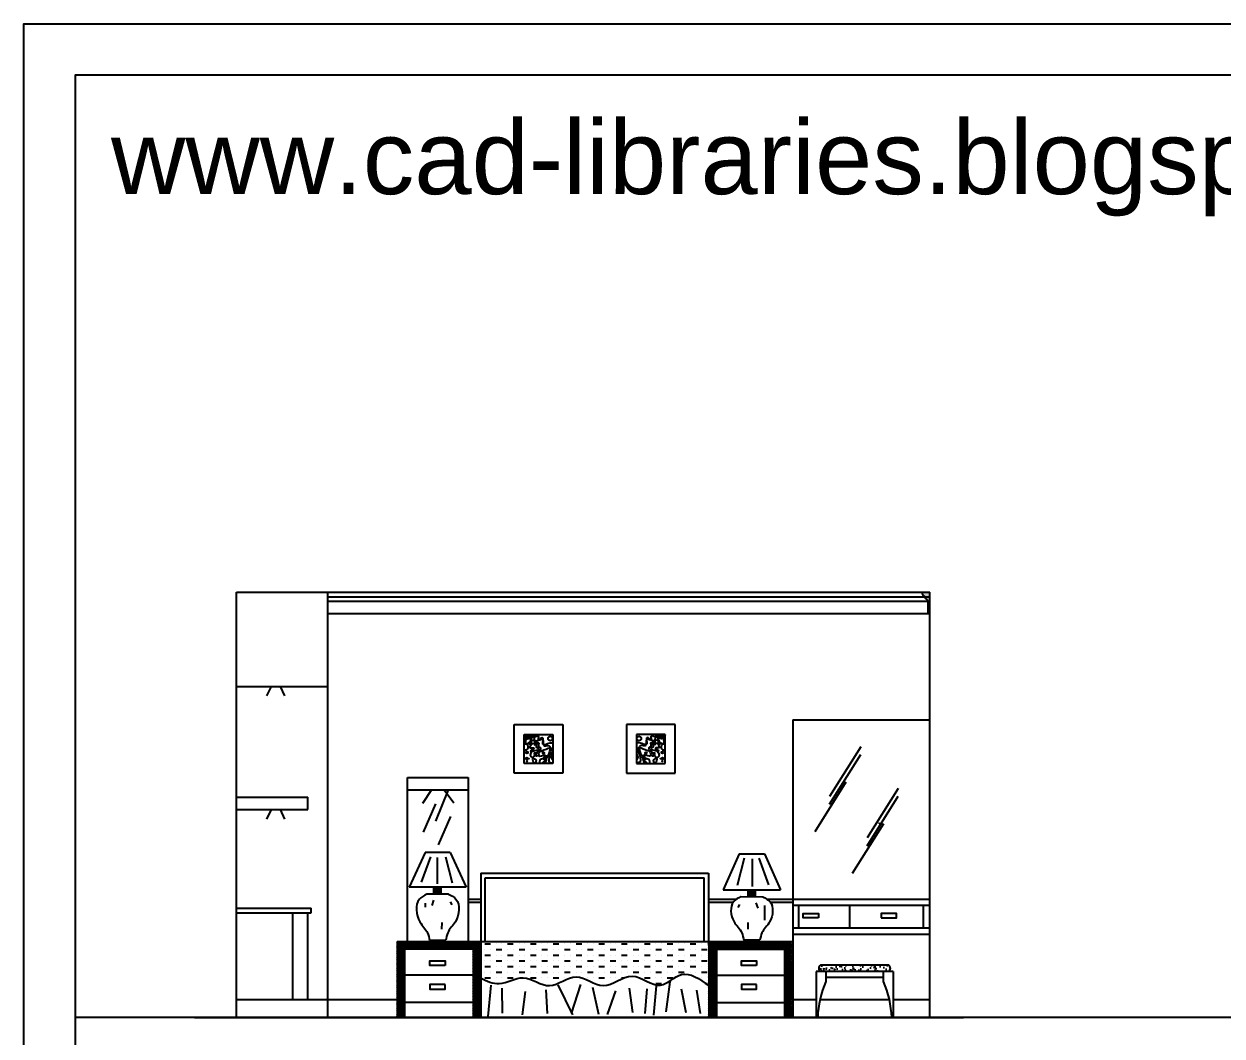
# Model space of a CAD drawing. Header units: inches. Extents: x 11.2 to 54.2, y 16.2 to 41.
# Drawn here: x 33.16 to 41.04, y 34.35 to 41.01 of the extents above; entities that cross this region are included whole.
import ezdxf

# ---------------------------------------------------------------- set-up
doc = ezdxf.new("R2010")
doc.units = ezdxf.units.IN
doc.header["$MEASUREMENT"] = 0
for name, color, linetype in [('02', 2, 'Continuous'), ('1', 1, 'Continuous'), ('4', 4, 'Continuous'), ('8', 8, 'Continuous'), ('kadrbm', 4, 'Continuous')]:
    doc.layers.add(name, color=color, linetype=linetype)
doc.styles.add('bmmm', font='swissel.ttf')

# ---------------------------------------------------------------- blocks, each defined once
blk = doc.blocks.new('kadrbm')
at = {"layer": 'kadrbm', "color": 4}
blk.add_lwpolyline([(0, 0), (0, 24.7972), (21, 24.7972), (21, 0), (0, 0)], close=True, dxfattribs=at)
blk.add_lwpolyline([(20.6631, 0.3257), (20.6631, 24.4603), (0.3369, 24.4603), (0.3369, 0.3257), (20.6631, 0.3257)], dxfattribs=at)
at = {"layer": 'kadrbm', "color": 211, "true_color": 0xf674fb, "style": 'bmmm'}
blk.add_text('www.cad-libraries.blogspot.com', height=0.485134, dxfattribs=at).set_placement((0.5726, 23.6772))

msp = doc.modelspace()

# ---------------------------------------------------------------- hatches: boundary and pattern name
at = {"layer": '1'}
h = msp.add_hatch(dxfattribs=at)
h.set_pattern_fill('AR-CONC', color=256, scale=0.01, style=0)
h.set_pattern_definition([(50, (57.3888, 57.40018), (0.07172602, -0.00627521), [0.0075, -0.0825]), (355, (57.3888, 57.40018), (-0.01387513, 0.07521921), [0.006, -0.066]), (100.4514, (57.39478, 57.39966), (0.05785094, 0.06894395), [0.00637402, -0.07011421]), (46.1842, (57.3888, 57.42018), (0.1067241, -0.0165519), [0.01125, -0.12375]), (96.6356, (57.3977, 57.4188), (0.09346627, 0.0974118), [0.00956103, -0.1051713]), (351.1842, (57.3888, 57.42018), (0.0934662, 0.09741186), [0.009, -0.099]), (21, (57.3988, 57.41518), (0.0596907, -0.04026189), [0.0075, -0.0825]), (326, (57.3988, 57.41518), (0.02433153, 0.072515), [0.006, -0.066]), (71.4514, (57.403776, 57.411826), (0.08402226, 0.03225305), [0.00637402, -0.07011421]), (37.5, (57.388802, 57.40018), (0.001215986, 0.033289385), [0, -0.0652, 0, -0.067, 0, -0.06625]), (7.5, (57.388802, 57.40018), (0.026306954, 0.03944117), [0, -0.0382, 0, -0.0637, 0, -0.02525]), (327.5, (57.366502, 57.40018), (0.053382244, -0.002255487), [0, -0.025, 0, -0.078, 0, -0.1035]), (317.5, (57.3565, 57.40018), (0.05831862, 0.0100105), [0, -0.0325, 0, -0.0518, 0, -0.0735])])
h.paths.add_polyline_path([(38.8443, 34.7714, 0.548605), (38.8443, 34.8114), (38.3943, 34.8114, 0.530891), (38.3943, 34.7714)])
at = {"layer": '8'}
h = msp.add_hatch(color=256, dxfattribs=at)
edge = h.paths.add_edge_path()
edge.add_spline(control_points=[(39.0818, 37.2371), (39.0807, 37.2394), (39.0755, 37.2431), (39.063, 37.2485), (39.0644, 37.2593), (39.0661, 37.2671)], knot_values=[3.852039, 3.852039, 3.852039, 3.852039, 11.895458, 21.660739, 41.700058, 41.700058, 41.700058, 41.700058], degree=3, periodic=0)
edge.add_line((39.0661, 37.2671), (39.1138, 37.2671))
edge.add_line((39.1138, 37.2671), (39.1138, 37.2071))
edge.add_line((39.1138, 37.2071), (39.101, 37.2071))
edge.add_spline(control_points=[(39.101, 37.2071), (39.1008, 37.2085), (39.0991, 37.2134), (39.0942, 37.2198), (39.0816, 37.2246), (39.0832, 37.2341), (39.0819, 37.237), (39.0818, 37.2371)], knot_values=[41.700058, 41.700058, 41.700058, 41.700058, 45.388191, 54.076895, 68.263249, 77.975152, 78.232578, 78.232578, 78.232578, 78.232578], degree=3, periodic=0)
h.paths.add_polyline_path([(39.101, 37.2071), (39.1138, 37.2071), (39.1138, 37.1271), (39.101, 37.1271)])
h = msp.add_hatch(dxfattribs=at)
h.set_pattern_fill('NET3', color=256, scale=0.15, style=0)
h.set_pattern_definition([(0, (75.510301, -0.73033), (0, 0.01875), []), (60, (75.510301, -0.73033), (-0.016237976, 0.009375), []), (120, (75.510301, -0.73033), (-0.016237976, -0.009375), [])])
h.paths.add_polyline_path([(36.1101, 34.9171), (36.1101, 34.4671), (36.1601, 34.4671), (36.1601, 34.9671), (35.6101, 34.9671), (35.6101, 34.4671), (35.6601, 34.4671), (35.6601, 34.9171)])
h.paths.add_polyline_path([(38.1601, 34.9171), (38.1601, 34.4671), (38.2101, 34.4671), (38.2101, 34.9671), (37.6601, 34.9671), (37.6601, 34.4671), (37.7101, 34.4671), (37.7101, 34.9171)])

# ---------------------------------------------------------------- linework, layer by layer
at = {"layer": '02'}
for p, q in [((34.5538, 34.4671), (34.5538, 37.2671)), ((34.5538, 37.2671), (39.1138, 37.2671)), ((39.101, 37.2071), (39.101, 37.1271)), ((39.1138, 34.4671), (39.1138, 37.2671)), ((34.7808, 36.6471), (34.7519, 36.5837)), ((34.8415, 36.6471), (34.8703, 36.5837)), ((36.4452, 36.1404), (36.4452, 36.3299)), ((36.4452, 36.3299), (36.6352, 36.3299)), ((36.6352, 36.3299), (36.6352, 36.1404)), ((37.3741, 36.3299), (37.1841, 36.3299)), ((37.1841, 36.3299), (37.1841, 36.1404)), ((37.3741, 36.1404), (37.3741, 36.3299)), ((36.6352, 36.1404), (36.4452, 36.1404)), ((37.1841, 36.1404), (37.3741, 36.1404)), ((35.8371, 35.9671), (35.7774, 35.8758)), ((35.9207, 35.9671), (35.9824, 35.8798)), ((34.7808, 35.8371), (34.7519, 35.7737)), ((34.8415, 35.8371), (34.8703, 35.7737)), ((35.8302, 35.5258), (35.7681, 35.359)), ((35.8744, 35.5216), (35.8744, 35.3474)), ((35.9281, 35.5258), (35.9723, 35.3548)), ((37.8922, 35.5172), (37.848, 35.3375)), ((37.9459, 35.513), (37.9459, 35.3302)), ((37.9901, 35.5172), (38.0522, 35.3417)), ((35.9007, 35.317), (35.8527, 35.317)), ((35.8502, 35.2402), (35.8376, 35.2044)), ((35.9007, 35.309), (35.8527, 35.309)), ((35.9007, 35.296), (35.8527, 35.2958)), ((35.9007, 35.288), (35.8527, 35.2878)), ((36.0792, 35.2471), (36.1601, 35.2471)), ((37.6591, 35.2471), (37.8437, 35.2471)), ((37.9196, 35.2998), (37.9676, 35.2998)), ((37.9196, 35.2918), (37.9676, 35.2918)), ((37.9196, 35.2787), (37.9676, 35.2785)), ((37.9196, 35.2707), (37.9676, 35.2705)), ((38.0424, 35.2471), (39.1138, 35.2471)), ((34.9238, 34.5871), (34.9238, 35.1571)), ((35.7944, 35.2212), (35.7944, 35.1939)), ((35.9586, 35.2297), (35.9691, 35.2097)), ((36.0792, 35.2271), (36.1601, 35.2271)), ((37.6591, 35.2271), (37.8217, 35.2271)), ((37.8617, 35.2124), (37.8512, 35.1924)), ((37.9701, 35.2229), (37.9827, 35.1871)), ((38.0259, 35.204), (38.0259, 35.1075)), ((38.065, 35.2271), (38.2138, 35.2271)), ((35.9039, 35.0927), (35.9028, 35.0496)), ((37.9164, 35.0927), (37.9175, 35.0496)), ((35.6601, 34.4671), (35.6601, 34.9171)), ((36.1101, 34.9171), (35.6601, 34.9171)), ((36.1101, 34.9171), (36.1101, 34.4671)), ((36.187, 34.9531), (36.2245, 34.9531)), ((36.187, 34.9156), (36.187, 34.9156)), ((36.2245, 34.9156), (36.2245, 34.9156)), ((36.262, 34.9531), (36.262, 34.9531)), ((36.262, 34.9156), (36.2995, 34.9156)), ((36.2995, 34.9531), (36.2995, 34.9531)), ((36.337, 34.9531), (36.3745, 34.9531)), ((36.337, 34.9156), (36.337, 34.9156)), ((36.3745, 34.9156), (36.3745, 34.9156)), ((36.412, 34.9531), (36.412, 34.9531)), ((36.412, 34.9156), (36.4495, 34.9156)), ((36.4495, 34.9531), (36.4495, 34.9531)), ((36.487, 34.9531), (36.5245, 34.9531)), ((36.487, 34.9156), (36.487, 34.9156)), ((36.5245, 34.9156), (36.5245, 34.9156)), ((36.562, 34.9531), (36.562, 34.9531)), ((36.562, 34.9156), (36.5995, 34.9156)), ((36.5995, 34.9531), (36.5995, 34.9531)), ((36.637, 34.9531), (36.6745, 34.9531)), ((36.637, 34.9156), (36.637, 34.9156)), ((36.6745, 34.9156), (36.6745, 34.9156)), ((36.712, 34.9531), (36.712, 34.9531)), ((36.712, 34.9156), (36.7495, 34.9156)), ((36.7495, 34.9531), (36.7495, 34.9531)), ((36.787, 34.9531), (36.8245, 34.9531)), ((36.787, 34.9156), (36.787, 34.9156)), ((36.8245, 34.9156), (36.8245, 34.9156)), ((36.862, 34.9531), (36.862, 34.9531)), ((36.862, 34.9156), (36.8995, 34.9156)), ((36.8995, 34.9531), (36.8995, 34.9531)), ((36.937, 34.9531), (36.9745, 34.9531)), ((36.937, 34.9156), (36.937, 34.9156)), ((36.9745, 34.9156), (36.9745, 34.9156)), ((37.012, 34.9531), (37.012, 34.9531)), ((37.012, 34.9156), (37.0495, 34.9156)), ((37.0495, 34.9531), (37.0495, 34.9531)), ((37.087, 34.9531), (37.1245, 34.9531)), ((37.087, 34.9156), (37.087, 34.9156)), ((37.1245, 34.9156), (37.1245, 34.9156)), ((37.162, 34.9531), (37.162, 34.9531)), ((37.162, 34.9156), (37.1995, 34.9156)), ((37.1995, 34.9531), (37.1995, 34.9531)), ((37.237, 34.9531), (37.2745, 34.9531)), ((37.237, 34.9156), (37.237, 34.9156)), ((37.2745, 34.9156), (37.2745, 34.9156)), ((37.312, 34.9531), (37.312, 34.9531)), ((37.312, 34.9156), (37.3495, 34.9156)), ((37.3495, 34.9531), (37.3495, 34.9531)), ((37.387, 34.9531), (37.4245, 34.9531)), ((37.387, 34.9156), (37.387, 34.9156)), ((37.4245, 34.9156), (37.4245, 34.9156)), ((37.462, 34.9531), (37.462, 34.9531)), ((37.462, 34.9156), (37.4995, 34.9156)), ((37.4995, 34.9531), (37.4995, 34.9531)), ((37.537, 34.9531), (37.5745, 34.9531)), ((37.537, 34.9156), (37.537, 34.9156)), ((37.5745, 34.9156), (37.5745, 34.9156)), ((37.612, 34.9531), (37.612, 34.9531)), ((37.612, 34.9156), (37.6495, 34.9156)), ((37.6495, 34.9531), (37.6495, 34.9531)), ((37.7101, 34.9171), (37.7101, 34.4671)), ((37.7101, 34.9171), (38.1601, 34.9171)), ((38.1601, 34.4671), (38.1601, 34.9171)), ((36.187, 34.8781), (36.2245, 34.8781)), ((36.187, 34.8406), (36.187, 34.8406)), ((36.2245, 34.8406), (36.2245, 34.8406)), ((36.262, 34.8781), (36.262, 34.8781)), ((36.262, 34.8406), (36.2995, 34.8406)), ((36.2995, 34.8781), (36.2995, 34.8781)), ((36.337, 34.8781), (36.3745, 34.8781)), ((36.337, 34.8406), (36.337, 34.8406)), ((36.3745, 34.8406), (36.3745, 34.8406)), ((36.412, 34.8781), (36.412, 34.8781)), ((36.412, 34.8406), (36.4495, 34.8406)), ((36.4495, 34.8781), (36.4495, 34.8781)), ((36.487, 34.8781), (36.5245, 34.8781)), ((36.487, 34.8406), (36.487, 34.8406)), ((36.5245, 34.8406), (36.5245, 34.8406)), ((36.562, 34.8781), (36.562, 34.8781)), ((36.562, 34.8406), (36.5995, 34.8406)), ((36.5995, 34.8781), (36.5995, 34.8781)), ((36.637, 34.8781), (36.6745, 34.8781)), ((36.637, 34.8406), (36.637, 34.8406)), ((36.6745, 34.8406), (36.6745, 34.8406)), ((36.712, 34.8781), (36.712, 34.8781)), ((36.712, 34.8406), (36.7495, 34.8406)), ((36.7495, 34.8781), (36.7495, 34.8781)), ((36.787, 34.8781), (36.8245, 34.8781)), ((36.787, 34.8406), (36.787, 34.8406)), ((36.8245, 34.8406), (36.8245, 34.8406)), ((36.862, 34.8781), (36.862, 34.8781)), ((36.862, 34.8406), (36.8995, 34.8406)), ((36.8995, 34.8781), (36.8995, 34.8781)), ((36.937, 34.8781), (36.9745, 34.8781)), ((36.937, 34.8406), (36.937, 34.8406)), ((36.9745, 34.8406), (36.9745, 34.8406)), ((37.012, 34.8781), (37.012, 34.8781)), ((37.012, 34.8406), (37.0495, 34.8406)), ((37.0495, 34.8781), (37.0495, 34.8781)), ((37.087, 34.8781), (37.1245, 34.8781)), ((37.087, 34.8406), (37.087, 34.8406)), ((37.1245, 34.8406), (37.1245, 34.8406)), ((37.162, 34.8781), (37.162, 34.8781)), ((37.162, 34.8406), (37.1995, 34.8406)), ((37.1995, 34.8781), (37.1995, 34.8781)), ((37.237, 34.8781), (37.2745, 34.8781)), ((37.237, 34.8406), (37.237, 34.8406)), ((37.2745, 34.8406), (37.2745, 34.8406)), ((37.312, 34.8781), (37.312, 34.8781)), ((37.312, 34.8406), (37.3495, 34.8406)), ((37.3495, 34.8781), (37.3495, 34.8781)), ((37.387, 34.8781), (37.4245, 34.8781)), ((37.387, 34.8406), (37.387, 34.8406)), ((37.4245, 34.8406), (37.4245, 34.8406)), ((37.462, 34.8781), (37.462, 34.8781)), ((37.462, 34.8406), (37.4995, 34.8406)), ((37.4995, 34.8781), (37.4995, 34.8781)), ((37.537, 34.8781), (37.5745, 34.8781)), ((37.537, 34.8406), (37.537, 34.8406)), ((37.5745, 34.8406), (37.5745, 34.8406)), ((37.612, 34.8781), (37.612, 34.8781)), ((37.612, 34.8406), (37.6495, 34.8406)), ((37.6495, 34.8781), (37.6495, 34.8781)), ((36.187, 34.8031), (36.2245, 34.8031)), ((36.187, 34.7656), (36.187, 34.7656)), ((36.2245, 34.7656), (36.2245, 34.7656)), ((36.262, 34.8031), (36.262, 34.8031)), ((36.262, 34.7656), (36.2995, 34.7656)), ((36.2995, 34.8031), (36.2995, 34.8031)), ((36.337, 34.8031), (36.3745, 34.8031)), ((36.337, 34.7656), (36.337, 34.7656)), ((36.3745, 34.7656), (36.3745, 34.7656)), ((36.412, 34.8031), (36.412, 34.8031)), ((36.412, 34.7656), (36.4495, 34.7656)), ((36.4495, 34.8031), (36.4495, 34.8031)), ((36.487, 34.8031), (36.5245, 34.8031)), ((36.487, 34.7656), (36.487, 34.7656)), ((36.5245, 34.7656), (36.5245, 34.7656)), ((36.562, 34.8031), (36.562, 34.8031)), ((36.562, 34.7656), (36.5995, 34.7656)), ((36.5995, 34.8031), (36.5995, 34.8031)), ((36.637, 34.8031), (36.6745, 34.8031)), ((36.637, 34.7656), (36.637, 34.7656)), ((36.6745, 34.7656), (36.6745, 34.7656)), ((36.712, 34.8031), (36.712, 34.8031)), ((36.712, 34.7656), (36.7495, 34.7656)), ((36.7495, 34.8031), (36.7495, 34.8031)), ((36.787, 34.8031), (36.8245, 34.8031)), ((36.787, 34.7656), (36.787, 34.7656)), ((36.8245, 34.7656), (36.8245, 34.7656)), ((36.862, 34.8031), (36.862, 34.8031)), ((36.862, 34.7656), (36.8995, 34.7656)), ((36.8995, 34.8031), (36.8995, 34.8031)), ((36.937, 34.8031), (36.9745, 34.8031)), ((36.937, 34.7656), (36.937, 34.7656)), ((36.9745, 34.7656), (36.9745, 34.7656)), ((37.012, 34.8031), (37.012, 34.8031)), ((37.012, 34.7656), (37.0495, 34.7656)), ((37.0495, 34.8031), (37.0495, 34.8031)), ((37.087, 34.8031), (37.1245, 34.8031)), ((37.087, 34.7656), (37.087, 34.7656)), ((37.1245, 34.7656), (37.1245, 34.7656)), ((37.162, 34.8031), (37.162, 34.8031)), ((37.162, 34.7656), (37.1995, 34.7656)), ((37.1995, 34.8031), (37.1995, 34.8031)), ((37.237, 34.8031), (37.2745, 34.8031)), ((37.237, 34.7656), (37.237, 34.7656)), ((37.2745, 34.7656), (37.2745, 34.7656)), ((37.312, 34.8031), (37.312, 34.8031)), ((37.312, 34.7656), (37.3495, 34.7656)), ((37.3495, 34.8031), (37.3495, 34.8031)), ((37.387, 34.8031), (37.4245, 34.8031)), ((37.387, 34.7656), (37.387, 34.7656)), ((37.4245, 34.7656), (37.4245, 34.7656)), ((37.462, 34.8031), (37.462, 34.8031)), ((37.462, 34.7656), (37.4995, 34.7656)), ((37.4995, 34.8031), (37.4995, 34.8031)), ((37.537, 34.8031), (37.5745, 34.8031)), ((37.537, 34.7656), (37.537, 34.7656)), ((37.5745, 34.7656), (37.5745, 34.7656)), ((37.612, 34.8031), (37.612, 34.8031)), ((37.612, 34.7656), (37.6495, 34.7656)), ((37.6495, 34.8031), (37.6495, 34.8031)), ((36.1101, 34.7471), (35.6601, 34.7471)), ((36.187, 34.7281), (36.2245, 34.7281)), ((36.2258, 34.6801), (36.2075, 34.4752)), ((36.262, 34.7281), (36.262, 34.7281)), ((36.2995, 34.7281), (36.2995, 34.7281)), ((36.337, 34.7281), (36.3745, 34.7281)), ((36.412, 34.7281), (36.412, 34.7281)), ((36.4495, 34.7281), (36.4495, 34.7281)), ((36.487, 34.7281), (36.5245, 34.7281)), ((36.562, 34.7281), (36.562, 34.7281)), ((36.5995, 34.7281), (36.5995, 34.7281)), ((36.637, 34.7281), (36.6745, 34.7281)), ((36.6683, 34.6821), (36.7638, 34.4853)), ((36.712, 34.7281), (36.712, 34.7281)), ((36.7495, 34.7281), (36.7495, 34.7281)), ((36.8165, 34.6841), (36.7556, 34.4934)), ((36.862, 34.7281), (36.862, 34.7281)), ((36.8995, 34.7281), (36.8995, 34.7281)), ((36.937, 34.7281), (36.9745, 34.7281)), ((37.012, 34.7281), (37.012, 34.7281)), ((37.0495, 34.7281), (37.0495, 34.7281)), ((37.087, 34.7281), (37.1014, 34.7281)), ((37.237, 34.7281), (37.2745, 34.7281)), ((37.312, 34.7281), (37.312, 34.7281)), ((37.312, 34.6906), (37.3495, 34.6906)), ((37.3495, 34.7281), (37.3495, 34.7281)), ((37.4032, 34.7024), (37.3789, 34.5056)), ((37.387, 34.7281), (37.4245, 34.7281)), ((37.612, 34.7281), (37.612, 34.7281)), ((37.6419, 34.6906), (37.6495, 34.6906)), ((37.6495, 34.7281), (37.6495, 34.7281)), ((37.7101, 34.7471), (38.1601, 34.7471)), ((36.2989, 34.6598), (36.3009, 34.4955)), ((36.4532, 34.6395), (36.4329, 34.4853)), ((36.5892, 34.6496), (36.5973, 34.4934)), ((36.8957, 34.6679), (36.9343, 34.4894)), ((37.0459, 34.6435), (36.9911, 34.4873)), ((37.1373, 34.6598), (37.1596, 34.5015)), ((37.253, 34.6557), (37.2388, 34.4934)), ((37.3133, 34.6755), (37.2971, 34.4827)), ((37.4783, 34.6557), (37.5088, 34.5015)), ((37.5798, 34.6476), (37.6042, 34.4934)), ((34.2781, 34.4671), (39.3364, 34.4671))]:
    msp.add_line(p, q, dxfattribs=at)
msp.add_lwpolyline([(38.7824, 35.7438, 1), (38.7782, 35.7438)], format="xyb", dxfattribs=at)
for points in [[(38.3821, 35.1232), (38.2821, 35.1232), (38.2821, 35.1532), (38.3821, 35.1532)], [(38.7955, 35.1232), (38.8955, 35.1232), (38.8955, 35.1532), (38.7955, 35.1532)], [(35.9252, 34.8096), (35.8252, 34.8096), (35.8252, 34.8396), (35.9252, 34.8396)], [(37.9752, 34.8096), (37.8752, 34.8096), (37.8752, 34.8396), (37.9752, 34.8396)], [(35.9252, 34.6846), (35.8252, 34.6846), (35.8252, 34.6546), (35.9252, 34.6546)], [(37.9752, 34.6846), (37.8752, 34.6846), (37.8752, 34.6546), (37.9752, 34.6546)]]:
    msp.add_lwpolyline(points, close=True, dxfattribs=at)
for centre, radius in [((36.4811, 36.2734), 0.00671), ((36.6178, 36.3038), 0.0145), ((37.2015, 36.3038), 0.0145), ((37.3382, 36.2734), 0.00671), ((36.4643, 36.2124), 0.00671), ((36.4632, 36.1727), 0.00526), ((36.5187, 36.205), 0.00526), ((36.5266, 36.1893), 0.00263), ((36.5309, 36.208), 0.00155), ((36.5724, 36.2083), 0.00589), ((36.5807, 36.1769), 0.00532), ((37.2386, 36.1769), 0.00532), ((37.2469, 36.2083), 0.00589), ((37.2883, 36.208), 0.00155), ((37.2927, 36.1893), 0.00263), ((37.3005, 36.205), 0.00526), ((37.355, 36.2124), 0.00671), ((37.356, 36.1727), 0.00526), ((36.4643, 36.1551), 0.00263), ((36.4756, 36.1706), 0.00155), ((37.3436, 36.1706), 0.00155), ((37.355, 36.1551), 0.00263)]:
    msp.add_circle(centre, radius, dxfattribs=at)
for centre, radius, start, end in [((36.4539, 36.2486), 0.0186, 242.05431, 117.94569), ((37.3653, 36.2486), 0.0186, 62.05431, 297.94569), ((36.6482, 36.1815), 0.024, 122.80985, 237.19015), ((37.171, 36.1815), 0.024, 302.80985, 57.19015), ((36.5666, 36.1495), 0.0202, 333.39164, 206.60836), ((37.2527, 36.1495), 0.0202, 333.39164, 206.60836)]:
    msp.add_arc(centre, radius, start, end, dxfattribs=at)
for points, knots in [([(39.0661, 37.2671), (39.0644, 37.2593), (39.063, 37.2485), (39.0755, 37.2431), (39.0837, 37.2373), (39.0816, 37.2246), (39.0942, 37.2198), (39.0991, 37.2134), (39.1008, 37.2085), (39.101, 37.2071)], [3.852039, 3.852039, 3.852039, 3.852039, 23.891358, 33.65664, 41.957485, 51.669387, 65.855742, 74.544445, 78.232578, 78.232578, 78.232578, 78.232578]), ([(36.4452, 36.3299), (36.4547, 36.3289), (36.4696, 36.3272), (36.444, 36.3196), (36.4749, 36.3244), (36.4523, 36.2889), (36.513, 36.3234), (36.4708, 36.2717), (36.5267, 36.3124), (36.502, 36.2429), (36.5566, 36.3009), (36.5079, 36.1779), (36.6738, 36.2962), (36.586, 36.1536), (36.6222, 36.1432), (36.6352, 36.1428)], [0, 0, 0, 0, 16.280715, 25.684268, 39.189113, 55.433844, 86.229791, 109.286605, 136.176087, 167.785543, 195.619096, 243.324653, 329.511929, 419.228211, 453.740465, 453.740465, 453.740465, 453.740465]), ([(36.4452, 36.3031), (36.4488, 36.3032), (36.4637, 36.3025), (36.4371, 36.2533), (36.5121, 36.2851), (36.468, 36.2357), (36.5352, 36.2522), (36.4518, 36.1846), (36.5338, 36.1711), (36.5229, 36.1491), (36.5159, 36.1404)], [39.647024, 39.647024, 39.647024, 39.647024, 48.838279, 79.378652, 116.670814, 143.24767, 167.197718, 219.70796, 269.20604, 297.36347, 297.36347, 297.36347, 297.36347]), ([(36.4456, 36.3292), (36.4478, 36.3226), (36.4541, 36.3041), (36.5025, 36.3207), (36.4788, 36.2501), (36.5479, 36.2956), (36.5103, 36.2363), (36.5768, 36.2603), (36.5148, 36.17), (36.6057, 36.2107), (36.5943, 36.1702), (36.582, 36.1404)], [0, 0, 0, 0, 18.819499, 52.903495, 89.763671, 125.722509, 155.844007, 180.691215, 236.543519, 276.832825, 339.461592, 339.461592, 339.461592, 339.461592]), ([(36.4728, 36.3299), (36.4719, 36.3268), (36.4669, 36.3095), (36.5201, 36.3352), (36.5029, 36.2671), (36.5856, 36.3257), (36.5627, 36.2449), (36.6319, 36.2749), (36.605, 36.181), (36.5741, 36.1492), (36.5623, 36.1404)], [36.964321, 36.964321, 36.964321, 36.964321, 45.354781, 82.707896, 110.025304, 163.715199, 204.691316, 230.545645, 310.953258, 357.102392, 357.102392, 357.102392, 357.102392]), ([(36.4893, 36.3299), (36.4892, 36.3231), (36.4909, 36.2985), (36.5527, 36.3407), (36.5289, 36.2813), (36.5819, 36.3328), (36.5481, 36.2358), (36.6117, 36.2829), (36.6325, 36.2741), (36.6352, 36.2722)], [63.32945, 63.32945, 63.32945, 63.32945, 80.431513, 127.379737, 148.452704, 178.341109, 219.404104, 278.986817, 289.09555, 289.09555, 289.09555, 289.09555]), ([(37.3741, 36.3299), (37.3646, 36.3289), (37.3497, 36.3272), (37.3752, 36.3196), (37.3443, 36.3244), (37.367, 36.2889), (37.3063, 36.3234), (37.3484, 36.2717), (37.2926, 36.3124), (37.3172, 36.2429), (37.2626, 36.3009), (37.3113, 36.1779), (37.1455, 36.2962), (37.2332, 36.1536), (37.1971, 36.1432), (37.1841, 36.1428)], [0, 0, 0, 0, 16.280715, 25.684268, 39.189113, 55.433844, 86.229791, 109.286605, 136.176087, 167.785543, 195.619096, 243.324653, 329.511929, 419.228211, 453.740465, 453.740465, 453.740465, 453.740465]), ([(37.3299, 36.3299), (37.33, 36.3231), (37.3284, 36.2985), (37.2665, 36.3407), (37.2903, 36.2813), (37.2374, 36.3328), (37.2711, 36.2358), (37.2076, 36.2829), (37.1867, 36.2741), (37.1841, 36.2722)], [63.32945, 63.32945, 63.32945, 63.32945, 80.431513, 127.379737, 148.452704, 178.341109, 219.404104, 278.986817, 289.09555, 289.09555, 289.09555, 289.09555]), ([(37.3465, 36.3299), (37.3474, 36.3268), (37.3523, 36.3095), (37.2991, 36.3352), (37.3164, 36.2671), (37.2336, 36.3257), (37.2566, 36.2449), (37.1874, 36.2749), (37.2142, 36.181), (37.2452, 36.1492), (37.257, 36.1404)], [36.964321, 36.964321, 36.964321, 36.964321, 45.354781, 82.707896, 110.025304, 163.715199, 204.691316, 230.545645, 310.953258, 357.102392, 357.102392, 357.102392, 357.102392]), ([(37.3737, 36.3292), (37.3714, 36.3226), (37.3651, 36.3041), (37.3168, 36.3207), (37.3405, 36.2501), (37.2714, 36.2956), (37.309, 36.2363), (37.2425, 36.2603), (37.3045, 36.17), (37.2136, 36.2107), (37.225, 36.1702), (37.2373, 36.1404)], [0, 0, 0, 0, 18.819499, 52.903495, 89.763671, 125.722509, 155.844007, 180.691215, 236.543519, 276.832825, 339.461592, 339.461592, 339.461592, 339.461592]), ([(37.3741, 36.3031), (37.3705, 36.3032), (37.3556, 36.3025), (37.3821, 36.2533), (37.3072, 36.2851), (37.3513, 36.2357), (37.2841, 36.2522), (37.3674, 36.1846), (37.2855, 36.1711), (37.2963, 36.1491), (37.3033, 36.1404)], [39.647024, 39.647024, 39.647024, 39.647024, 48.838279, 79.378652, 116.670814, 143.24767, 167.197718, 219.70796, 269.20604, 297.36347, 297.36347, 297.36347, 297.36347]), ([(36.5076, 36.2405), (36.5007, 36.2344), (36.4665, 36.2049), (36.5797, 36.2521), (36.4915, 36.1824), (36.5023, 36.1496), (36.512, 36.1404)], [0, 0, 0, 0, 27.677996, 78.243711, 142.573708, 180.158146, 180.158146, 180.158146, 180.158146]), ([(37.3116, 36.2405), (37.3185, 36.2344), (37.3528, 36.2049), (37.2396, 36.2521), (37.3278, 36.1824), (37.3169, 36.1496), (37.3073, 36.1404)], [0, 0, 0, 0, 27.677996, 78.243711, 142.573708, 180.158146, 180.158146, 180.158146, 180.158146])]:
    msp.add_open_spline(points, degree=3, knots=knots, dxfattribs=at)
for points in [[(36.4457, 36.263), (36.446, 36.2626), (36.4457, 36.2626), (36.4452, 36.2628)], [(37.3736, 36.263), (37.3733, 36.2626), (37.3735, 36.2626), (37.3741, 36.2628)], [(36.6271, 36.1404), (36.6299, 36.1423), (36.6326, 36.1442), (36.6352, 36.1462)], [(37.1921, 36.1404), (37.1893, 36.1423), (37.1866, 36.1442), (37.1841, 36.1462)]]:
    msp.add_open_spline(points, degree=3, dxfattribs=at)
msp.add_spline([(36.1601, 34.7279), (36.2808, 34.6908), (36.4386, 34.7288), (36.6135, 34.6775), (36.7884, 34.7364), (36.9652, 34.6775), (37.1572, 34.7402), (37.3436, 34.6813), (37.4804, 34.7497), (37.6603, 34.6773)], degree=3, dxfattribs=at)
at = {"layer": '1'}
for p, q in [((35.1538, 34.4671), (35.1538, 37.2671)), ((35.1538, 37.2371), (39.1138, 37.2371)), ((35.1538, 37.2071), (39.1138, 37.2071)), ((35.1538, 37.1271), (39.1138, 37.1271)), ((34.5538, 36.6471), (35.1538, 36.6471)), ((38.2138, 36.4271), (38.2138, 34.4665)), ((38.2138, 36.4271), (39.1138, 36.4271)), ((36.3802, 36.3954), (36.7002, 36.3954)), ((36.3802, 36.0754), (36.3802, 36.3954)), ((36.7002, 36.3954), (36.7002, 36.0754)), ((37.4391, 36.3954), (37.1191, 36.3954)), ((37.1191, 36.3954), (37.1191, 36.0754)), ((37.4391, 36.0754), (37.4391, 36.3954)), ((35.6792, 34.9671), (35.6792, 36.0471)), ((35.6792, 36.0471), (36.0785, 36.0471)), ((36.0792, 34.9671), (36.0792, 36.0471)), ((36.7002, 36.0754), (36.3802, 36.0754)), ((37.1191, 36.0754), (37.4391, 36.0754)), ((35.6792, 35.9671), (36.0792, 35.9671)), ((34.5538, 35.9171), (35.0238, 35.9171)), ((35.0238, 35.8371), (35.0238, 35.9171)), ((34.5538, 35.8371), (35.0238, 35.8371)), ((35.7941, 35.5532), (35.6887, 35.325)), ((35.9592, 35.5532), (35.7941, 35.5532)), ((35.9592, 35.5532), (36.0646, 35.325)), ((37.8611, 35.5446), (37.7556, 35.3078)), ((37.8611, 35.5446), (38.0261, 35.5446)), ((38.0261, 35.5446), (38.1316, 35.3078)), ((36.1601, 35.4171), (37.6591, 35.4171)), ((36.1601, 35.4171), (36.1601, 34.4671)), ((37.6591, 35.4171), (37.6601, 34.4671)), ((36.0646, 35.325), (35.6887, 35.325)), ((35.8527, 35.2799), (35.8527, 35.325)), ((35.9007, 35.2799), (35.9007, 35.325)), ((36.1901, 35.3871), (37.6291, 35.3871)), ((36.1901, 34.9671), (36.1901, 35.3871)), ((37.6291, 34.9671), (37.6291, 35.3871)), ((35.948, 35.2803), (35.8053, 35.2796)), ((35.948, 35.2803), (35.948, 35.2803)), ((37.7556, 35.3078), (38.1316, 35.3078)), ((37.8723, 35.263), (38.0149, 35.2623)), ((37.8723, 35.263), (37.8723, 35.263)), ((37.9196, 35.2626), (37.9196, 35.3078)), ((37.9676, 35.2626), (37.9676, 35.3078)), ((34.5538, 35.1871), (35.0438, 35.1871)), ((34.5538, 35.1571), (35.0438, 35.1571)), ((35.0238, 34.5871), (35.0238, 35.1571)), ((35.0438, 35.1571), (35.0438, 35.1871)), ((38.2138, 35.2071), (39.1138, 35.2071)), ((38.2538, 35.0571), (38.2538, 35.2071)), ((38.5888, 35.0571), (38.5888, 35.2071)), ((39.0738, 35.0571), (39.0738, 35.2071)), ((38.2138, 35.0571), (39.1138, 35.0571)), ((38.2138, 35.0171), (39.1138, 35.0171)), ((35.6101, 34.9671), (35.6101, 34.4671)), ((35.6101, 34.9671), (38.2138, 34.9671)), ((35.8236, 34.9758), (35.9297, 34.9758)), ((37.9966, 34.9758), (37.8906, 34.9758)), ((38.3658, 34.7714), (38.3658, 34.4671)), ((38.8727, 34.7714), (38.3658, 34.7714)), ((38.8443, 34.8114), (38.3943, 34.8114)), ((38.8727, 34.7714), (38.8727, 34.4671)), ((38.8077, 34.7314), (38.4309, 34.7314)), ((34.5538, 34.5871), (35.6101, 34.5871)), ((36.1101, 34.5671), (35.6601, 34.5671)), ((37.7101, 34.5671), (38.1601, 34.5671)), ((38.2138, 34.5871), (38.3658, 34.5871)), ((38.3923, 34.5871), (38.8463, 34.5871)), ((38.8727, 34.5871), (39.1138, 34.5871))]:
    msp.add_line(p, q, dxfattribs=at)
for points in [[(38.4309, 34.7714), (38.4309, 34.7038, 0.096973), (38.3772, 34.4671)], [(38.8077, 34.7714), (38.8077, 34.7038, -0.096973), (38.8614, 34.4671)]]:
    msp.add_lwpolyline(points, format="xyb", dxfattribs=at)
for centre, radius, start, end in [((38.4078, 34.7914), 0.0241, 124.07318, 235.92682), ((38.8316, 34.7914), 0.0237, 302.50122, 57.49878)]:
    msp.add_arc(centre, radius, start, end, dxfattribs=at)
for points in [[(35.8053, 35.2796), (35.7565, 35.2461), (35.7596, 35.0977), (35.8104, 35.0245), (35.8236, 34.9758)], [(35.948, 35.2803), (35.9968, 35.2467), (35.9937, 35.0983), (35.9429, 35.0252), (35.9297, 34.9758)], [(37.8723, 35.263), (37.8235, 35.2294), (37.8265, 35.0983), (37.8774, 35.0252), (37.8906, 34.9758)], [(38.0149, 35.2623), (38.0637, 35.2288), (38.0607, 35.0977), (38.0099, 35.0245), (37.9966, 34.9758)]]:
    msp.add_spline(points, degree=3, dxfattribs=at)
at = {"layer": '4'}
for p, q in [((38.6578, 36.1964), (38.4523, 35.8697)), ((38.6601, 36.2495), (38.4547, 35.9229)), ((35.9463, 35.9653), (35.8635, 35.7592)), ((38.5626, 36.0158), (38.3571, 35.6891)), ((38.9071, 35.9759), (38.7016, 35.6493)), ((35.8635, 35.8729), (35.7808, 35.6868)), ((38.9048, 35.9228), (38.6993, 35.5962)), ((35.9619, 35.7902), (35.8791, 35.6041)), ((38.8096, 35.7422), (38.6041, 35.4156)), ((53.8184, 34.4671), (33.4922, 34.4671))]:
    msp.add_line(p, q, dxfattribs=at)

# ---------------------------------------------------------------- block references
at = {"layer": 'kadrbm'}
msp.add_blockref('kadrbm', (33.1553, 16.2093), dxfattribs=at)

doc.saveas('drawing.dxf')
